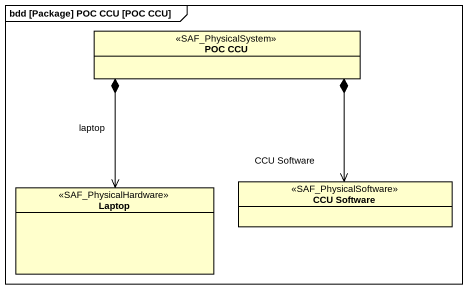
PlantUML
@startuml
mainframe bdd [Package] POC CCU [POC CCU]
hide circle
hide empty members
class "POC CCU" as POC_CCU <<SAF_PhysicalSystem>>
class Laptop <<SAF_PhysicalHardware>>
class "CCU Software" as CCU_Software <<SAF_PhysicalSoftware>>
POC_CCU *--> "laptop" Laptop
POC_CCU *--> "CCU Software" CCU_Software
@enduml
